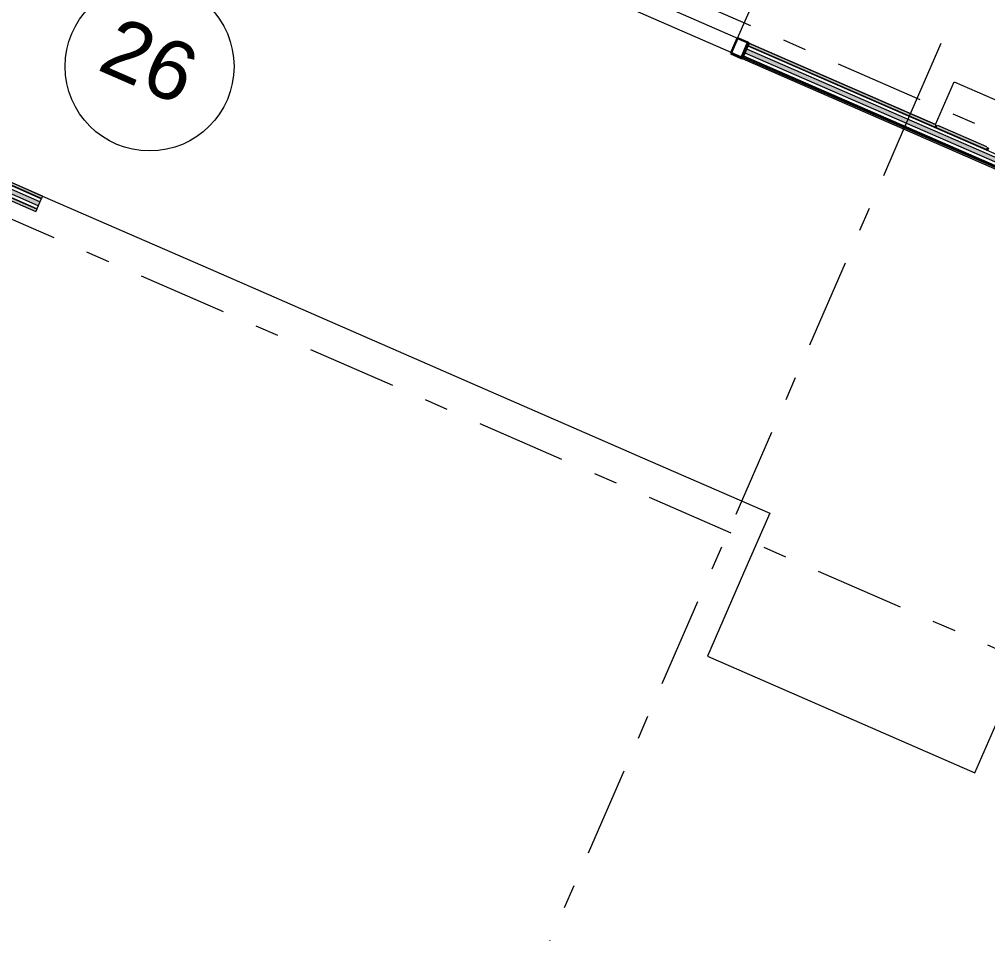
# Model space of a CAD drawing. Header units: millimetres. Extents: x -37281 to 954596, y -59787 to 956680.
# Drawn here: x 859910 to 865643, y -38967 to -33554 of the extents above; entities that cross this region are included whole.
import ezdxf
from ezdxf.enums import TextEntityAlignment as Align

# ---------------------------------------------------------------- set-up
doc = ezdxf.new("R2010")
doc.units = ezdxf.units.MM
doc.header["$MEASUREMENT"] = 0
doc.linetypes.add('Double Dashed', pattern=[1093.611073, 529.166651, -211.666656, 141.111112, -211.666656])
for name, color, linetype, lineweight, true_color in [('A-25-M_Wall_Int_Pen_No__107', 7, 'Continuous', 15, 0xa6a6a6), ('New_A-05-M_Gross_Int_Circulation_Pen_No__74', 7, 'Continuous', 20, 0x606060), ('New_A-15-MG_Structural_Grid_Phase_2_Pen_No__222', 7, 'Continuous', 13, 0x65af33), ('New_A-25-M_Wall_Int_Pen_No__107', 7, 'Continuous', 15, 0xa6a6a6), ('New_A-35-M_FFE-Zone_Pen_No__74', 7, 'Continuous', 20, 0x606060), ('New_ArchiCAD Doors_Pen_No__43', 7, 'Continuous', 30, 0x444444), ('New_ArchiCAD Doors_Pen_No__63', 7, 'Continuous', 20, 0x606060)]:
    doc.layers.add(name, color=color, linetype=linetype, lineweight=lineweight, true_color=true_color)
for name, color, linetype in [('New_A-05-M_Gross_Int_Circulation', 7, 'Continuous'), ('New_A-15-MG_Structural_Grid_Phase_2', 7, 'Continuous'), ('New_A-25-M_Wall_Int', 7, 'Continuous'), ('New_A-35-M_FFE-Zone', 7, 'Continuous'), ('New_ArchiCAD Door Markers', 7, 'Continuous'), ('New_ArchiCAD Doors', 7, 'Continuous')]:
    doc.layers.add(name, color=color, linetype=linetype)
for name, color, linetype, lineweight in [('New_A-25-M_Wall_Int_Pen_No__1', 7, 'Continuous', 13), ('New_ArchiCAD Door Markers_Pen_No__1', 7, 'Continuous', 13), ('New_ArchiCAD Door Markers_Pen_No__5', 7, 'Continuous', 25), ('New_ArchiCAD Doors_Pen_No__1', 7, 'Continuous', 13), ('New_ArchiCAD Zone Stamps_Pen_No__9', 7, 'Continuous', 13)]:
    doc.layers.add(name, color=color, linetype=linetype, lineweight=lineweight)
doc.styles.add('GENERATED_STYLE_1', font='')
doc.styles.add('GENERATED_STYLE_2', font='')
doc.styles.add('GENERATED_STYLE_3', font='')
doc.styles.add('GENERATED_STYLE_4', font='')
doc.styles.get('GENERATED_STYLE_1').set_extended_font_data('Swis721 BT', bold=True)
doc.styles.get('GENERATED_STYLE_2').set_extended_font_data('Arial', bold=True)
doc.styles.get('GENERATED_STYLE_3').set_extended_font_data('Arial')
doc.styles.get('GENERATED_STYLE_4').set_extended_font_data('Swis721 BT')

# ---------------------------------------------------------------- blocks, each defined once
blk = doc.blocks.new('Corridor 01- Second_INB 2350_68_2', base_point=(872831.4, -39020.1))
at = {"layer": 'New_A-05-M_Gross_Int_Circulation_Pen_No__74', "linetype": 'Continuous'}
for p, q in [((879407.8, -40414), (858085.4, -31116.4)), ((857122.4, -33324.9), (860046.7, -34600)), ((860046.7, -34600), (861041.2, -35033.7)), ((861041.2, -35033.7), (862590.6, -35709.3)), ((862590.6, -35709.3), (863486.4, -36099.9)), ((863486.4, -36099.9), (863598.9, -36149)), ((863598.9, -36149), (864352.9, -36477.8)), ((864352.9, -36477.8), (864197.8, -36833.5)), ((864197.8, -36833.5), (863983.6, -37324.7)), ((865567, -38015.2), (865936.4, -37168.2)), ((863983.6, -37324.7), (865567, -38015.2))]:
    blk.add_line(p, q, dxfattribs=at)
at = {"layer": 'New_ArchiCAD Zone Stamps_Pen_No__9'}
for tag, height, style, p in [('ROOM_NAME', 250, 'GENERATED_STYLE_2', (871780.1, -37365.2)), ('zoneNameLine2', 250, 'GENERATED_STYLE_2', (871591.7, -37797.4)), ('ROOM_NUMBER', 200, 'GENERATED_STYLE_3', (871403.3, -38218.1)), ('measuredAreaCode', 200, 'GENERATED_STYLE_3', (871246.2, -38578.2)), ('ROOM_HOLES_PRM', 200, 'GENERATED_STYLE_3', (871553.6, -38712.2)), ('DUMMY_649', 200, 'GENERATED_STYLE_3', (872043, -38925.6)), ('DUMMY_650', 133.3, 'GENERATED_STYLE_3', (872322.3, -39032.1))]:
    blk.add_attdef(tag, text='', height=height, rotation=336.44041, dxfattribs=dict(at, style=style)).set_placement(p, align=Align.TOP_LEFT)
blk = doc.blocks.new('Final Year Project Area_INB 2304_72_2', base_point=(865739.7, -28649))
at = {"layer": 'New_A-35-M_FFE-Zone_Pen_No__74', "linetype": 'Continuous'}
for p, q in [((862433.1, -32911.2), (865334.3, -34176.3)), ((865334.3, -34176.3), (865444.4, -33923.9)), ((865444.4, -33923.9), (865763.2, -34062.9))]:
    blk.add_line(p, q, dxfattribs=at)
at = {"layer": 'New_ArchiCAD Zone Stamps_Pen_No__9'}
for tag, height, style, p in [('zoneNameLine2', 250, 'GENERATED_STYLE_2', (864945.2, -31588.2)), ('ROOM_NAME', 250, 'GENERATED_STYLE_2', (864513, -31399.8)), ('DUMMY_650', 200, 'GENERATED_STYLE_3', (866084.8, -31125.5)), ('measuredAreaCode', 200, 'GENERATED_STYLE_3', (865737.4, -31922.2)), ('ROOM_NUMBER', 200, 'GENERATED_STYLE_3', (865377.3, -31765.2)), ('DUMMY_651', 133.3, 'GENERATED_STYLE_3', (866206.6, -30831)), ('DUMMY_649', 200, 'GENERATED_STYLE_3', (865871.4, -31614.8))]:
    blk.add_attdef(tag, text='', height=height, rotation=66.44041, dxfattribs=dict(at, style=style)).set_placement(p, align=Align.TOP_LEFT)
blk = doc.blocks.new('*X1015', base_point=(864302.5, 0))
at = {"layer": 'New_A-25-M_Wall_Int_Pen_No__107', "linetype": 'Continuous'}
blk.add_hatch(color=256, dxfattribs=at).paths.add_polyline_path([(857062.8, -33366.5), (857063.3, -33367.8), (857650.7, -33624), (857660.7, -33601.1), (857072.4, -33344.5)])
blk = doc.blocks.new('*X1016', base_point=(864302.5, 0))
at = {"layer": 'New_A-25-M_Wall_Int_Pen_No__107', "linetype": 'Continuous'}
blk.add_hatch(color=256, dxfattribs=at).paths.add_polyline_path([(859319.8, -34324.5), (859309.8, -34347.4), (860021.5, -34657.8), (860031.5, -34634.8)])
blk = doc.blocks.new('*X1017', base_point=(864302.5, 0))
at = {"layer": 'New_A-25-M_Wall_Int_Pen_No__107', "linetype": 'Continuous'}
blk.add_hatch(color=256, dxfattribs=at).paths.add_polyline_path([(857072.4, -33344.5), (857050.4, -33334.9), (857062.8, -33366.5)])
blk = doc.blocks.new('Double Door 19_3')
at = {"layer": 'New_ArchiCAD Doors_Pen_No__1', "linetype": 'Continuous'}
for p, q in [((-905, 0), (-905, -15)), ((905, 0), (905, -15)), ((-905, -15), (-905, -18)), ((-905, -18), (-905, -38)), ((-905, -38), (-905, -63)), ((905, -15), (905, -18)), ((905, -18), (905, -38)), ((905, -38), (905, -63)), ((-905, -63), (-905, -82)), ((-905, -82), (-905, -85)), ((-905, -85), (-905, -100)), ((905, -63), (905, -82)), ((905, -82), (905, -85)), ((905, -85), (905, -100))]:
    blk.add_line(p, q, dxfattribs=at)
at = {"layer": 'New_ArchiCAD Doors_Pen_No__43', "linetype": 'Continuous'}
for p, q in [((-898, 0), (-905, 0)), ((-905, 0), (-905, -100)), ((-832, 0), (-898, 0)), ((-898, 0), (-898, -100)), ((-832, -100), (-832, 0)), ((898, 0), (832, 0)), ((832, 0), (832, -100)), ((898, 0), (905, 0)), ((898, -100), (898, 0)), ((905, 0), (905, -100)), ((-898, -100), (-905, -100)), ((-898, -100), (-832, -100)), ((832, -100), (898, -100)), ((898, -100), (905, -100))]:
    blk.add_line(p, q, dxfattribs=at)
at = {"layer": 'New_ArchiCAD Doors_Pen_No__63', "linetype": 'Continuous'}
for p, q in [((-832, 0), (-70.8, 335.9)), ((832, 0), (70.8, 335.9)), ((-832, 0), (832, 0)), ((832, -100), (-832, -100))]:
    blk.add_line(p, q, dxfattribs=at)
for centre, start, end in [((-832, 0), 0, 23.81218), ((832, 0), 156.18782, 180)]:
    blk.add_arc(centre, 832, start, end, dxfattribs=at)
blk = doc.blocks.new('Door Stamp 17_14')
at = {"layer": 'New_ArchiCAD Door Markers_Pen_No__5', "linetype": 'Continuous'}
for p, q in [((488.6, -160), (-488.6, -160)), ((-488.6, -160), (-488.6, -371.8)), ((488.6, -371.8), (488.6, -160)), ((-488.6, -371.8), (488.6, -371.8)), ((-488.6, -371.8), (488.6, -371.8))]:
    blk.add_line(p, q, dxfattribs=at)
at = {"layer": 'New_ArchiCAD Door Markers_Pen_No__1', "style": 'GENERATED_STYLE_1'}
blk.add_attdef('AC_WIDO_ID', text='', height=150, dxfattribs=at).set_placement((-429.7, -327), align=Align.BOTTOM_LEFT)
blk = doc.blocks.new('Wall_313_2', base_point=(856990.8, -33376.6))
at = {"layer": 'A-25-M_Wall_Int_Pen_No__107', "linetype": 'Continuous'}
for points in [[(857030.8, -33284.9), (857038.5, -33304.7), (857044.5, -33290.9)], [(857074.7, -33396.8), (857082.5, -33416.6), (857088.5, -33402.8)]]:
    blk.add_hatch(color=256, dxfattribs=at).paths.add_polyline_path(points)
at = {"layer": 'A-25-M_Wall_Int_Pen_No__107', "linetype": 'Continuous', "lineweight": 0, "true_color": 0x535353}
for points in [[(857038.5, -33304.7), (857040.1, -33308.6), (857041.3, -33305.9)], [(857073.2, -33392.9), (857074.7, -33396.8), (857075.9, -33394.1)]]:
    blk.add_hatch(color=251, dxfattribs=at).paths.add_polyline_path(points)
at = {"layer": 'New_A-25-M_Wall_Int_Pen_No__107', "linetype": 'Continuous'}
for points in [[(857044.5, -33290.9), (857038.5, -33304.7), (857669.9, -33580), (857675.9, -33566.2)], [(857082.5, -33416.6), (857635.9, -33657.9), (857641.9, -33644.1), (857088.5, -33402.8)], [(859329, -34303.4), (860040.7, -34613.8), (860046.7, -34600), (859335, -34289.7)], [(859301, -34367.6), (859295, -34381.3), (860006.7, -34691.7), (860012.7, -34677.9)]]:
    blk.add_hatch(color=256, dxfattribs=at).paths.add_polyline_path(points)
at = {"layer": 'New_A-25-M_Wall_Int_Pen_No__107', "linetype": 'Continuous', "lineweight": 0, "true_color": 0x535353}
for points in [[(857040.1, -33308.6), (857668.7, -33582.7), (857669.9, -33580), (857041.3, -33305.9)], [(857074.7, -33396.8), (857641.9, -33644.1), (857643.1, -33641.4), (857075.9, -33394.1)], [(859327.8, -34306.2), (860039.5, -34616.5), (860040.7, -34613.8), (859329, -34303.4)], [(859301, -34367.6), (860012.7, -34677.9), (860013.9, -34675.2), (859302.2, -34364.8)]]:
    blk.add_hatch(color=251, dxfattribs=at).paths.add_polyline_path(points)
at = {"layer": 'New_A-25-M_Wall_Int_Pen_No__1', "linetype": 'Continuous'}
for p, q in [((857041.3, -33305.9), (857038.5, -33304.7)), ((857057.5, -33316.2), (857040.1, -33308.6)), ((857669.9, -33580), (857041.3, -33305.9)), ((857072.4, -33344.5), (857050.4, -33334.9)), ((857668.7, -33582.7), (857057.5, -33316.2)), ((857080.7, -33375.4), (857063.3, -33367.8)), ((857660.7, -33601.1), (857072.4, -33344.5)), ((857075.9, -33394.1), (857073.2, -33392.9)), ((857088.5, -33402.8), (857074.7, -33396.8)), ((857643.1, -33641.4), (857075.9, -33394.1)), ((857650.7, -33624), (857080.7, -33375.4)), ((857641.9, -33644.1), (857088.5, -33402.8)), ((857668.7, -33582.7), (857660.7, -33601.1)), ((857669.9, -33580), (857668.7, -33582.7)), ((857675.9, -33566.2), (857669.9, -33580)), ((857641.9, -33644.1), (857635.9, -33657.9)), ((857643.1, -33641.4), (857641.9, -33644.1)), ((857650.7, -33624), (857643.1, -33641.4)), ((857660.7, -33601.1), (857650.7, -33624)), ((859319.8, -34324.5), (859309.8, -34347.4)), ((859327.8, -34306.2), (859319.8, -34324.5)), ((860031.5, -34634.8), (859319.8, -34324.5)), ((859329, -34303.4), (859327.8, -34306.2)), ((860039.5, -34616.5), (859327.8, -34306.2)), ((859335, -34289.7), (859329, -34303.4)), ((860040.7, -34613.8), (859329, -34303.4)), ((859301, -34367.6), (859295, -34381.3)), ((859302.2, -34364.8), (859301, -34367.6)), ((860012.7, -34677.9), (859301, -34367.6)), ((859309.8, -34347.4), (859302.2, -34364.8)), ((860013.9, -34675.2), (859302.2, -34364.8)), ((860021.5, -34657.8), (859309.8, -34347.4))]:
    blk.add_line(p, q, dxfattribs=at)
at = {"layer": 'New_A-25-M_Wall_Int_Pen_No__1', "linetype": 'Continuous', "flags": 128}
for points in [[(857030.8, -33284.9), (857044.5, -33290.9)], [(857675.9, -33566.2), (857044.5, -33290.9)], [(857082.5, -33416.6), (857635.9, -33657.9)], [(860046.7, -34600), (859335, -34289.7)], [(859295, -34381.3), (860006.7, -34691.7)], [(860039.5, -34616.5), (860031.5, -34634.8)], [(860040.7, -34613.8), (860039.5, -34616.5)], [(860046.7, -34600), (860040.7, -34613.8)], [(860012.7, -34677.9), (860006.7, -34691.7)], [(860013.9, -34675.2), (860012.7, -34677.9)], [(860021.5, -34657.8), (860013.9, -34675.2)], [(860031.5, -34634.8), (860021.5, -34657.8)]]:
    blk.add_lwpolyline(points, dxfattribs=at)
at = {"layer": 'New_A-25-M_Wall_Int', "color": 250, "lineweight": 50, "true_color": 0x2a2a2a}
for name in ['*X1017', '*X1015', '*X1016']:
    blk.add_blockref(name, (864302.5, 0), dxfattribs=at)
at = {"layer": 'New_ArchiCAD Door Markers'}
ref = blk.add_blockref('Door Stamp 17_14', (858505.4, -33927.9), dxfattribs=dict(at, rotation=336.4404115839981))
ref.add_attrib('AC_WIDO_ID', 'ID02.041', dxfattribs={"layer": 'New_ArchiCAD Door Markers_Pen_No__1', "color": 7, "height": 150, "rotation": 336.44041, "style": 'GENERATED_STYLE_1'}).set_placement((857962.9, -34052.1), align=Align.BOTTOM_LEFT)
at = {"layer": 'New_ArchiCAD Doors', "color": 251, "linetype": 'Continuous', "lineweight": 20, "true_color": 0x606060, "xscale": -1, "zscale": 1000, "rotation": 336.4404115839981}
blk.add_blockref('Double Door 19_3', (858505.4, -33927.9), dxfattribs=at)
blk = doc.blocks.new('*X1035', base_point=(864302.5, 0))
at = {"layer": 'New_A-25-M_Wall_Int_Pen_No__107', "linetype": 'Continuous'}
blk.add_hatch(color=256, dxfattribs=at).paths.add_polyline_path([(864214.9, -33728.5), (864204.9, -33751.5), (868288.7, -35532.2), (868298.7, -35509.3)])
blk = doc.blocks.new('Double Door Asymmetric 19_11')
at = {"layer": 'New_ArchiCAD Doors_Pen_No__1', "linetype": 'Continuous'}
for p, q in [((-755, 0), (-755, -15)), ((755, 0), (755, -15)), ((-755, -15), (-755, -18)), ((-755, -18), (-755, -37)), ((-755, -37), (-755, -62)), ((755, -15), (755, -18)), ((755, -18), (755, -37)), ((755, -37), (755, -62)), ((-755, -62), (-755, -82)), ((-755, -82), (-755, -85)), ((-755, -85), (-755, -100)), ((755, -62), (755, -82)), ((755, -82), (755, -85)), ((755, -85), (755, -100))]:
    blk.add_line(p, q, dxfattribs=at)
at = {"layer": 'New_ArchiCAD Doors_Pen_No__43', "linetype": 'Continuous'}
for p, q in [((-748, 0), (-755, 0)), ((-755, 0), (-755, -100)), ((-682, 0), (-748, 0)), ((-748, 0), (-748, -100)), ((-682, -100), (-682, 0)), ((748, 0), (682, 0)), ((682, 0), (682, -100)), ((748, 0), (755, 0)), ((748, -100), (748, 0)), ((755, 0), (755, -100)), ((-748, -100), (-755, -100)), ((-748, -100), (-682, -100)), ((682, -100), (748, -100)), ((748, -100), (755, -100))]:
    blk.add_line(p, q, dxfattribs=at)
at = {"layer": 'New_ArchiCAD Doors_Pen_No__63', "linetype": 'Continuous'}
for p, q in [((682, 0), (682, 924)), ((-682, 0), (-682, 440))]:
    blk.add_line(p, q, dxfattribs=at)
for centre, radius, start, end in [((682, 0), 924, 90, 180), ((-682, 0), 440, 0, 90)]:
    blk.add_arc(centre, radius, start, end, dxfattribs=at)
blk = doc.blocks.new('Wall_320_2', base_point=(858030.8, -30991.6))
at = {"layer": 'A-25-M_Wall_Int_Pen_No__107', "linetype": 'Continuous'}
for points in [[(865348.1, -34182.3), (865334.3, -34176.3), (865328.4, -34190.1), (865342.1, -34196.1)], [(865653.1, -34315.3), (865639.4, -34309.3), (865633.4, -34323.1), (865647.1, -34329.1)]]:
    blk.add_hatch(color=256, dxfattribs=at).paths.add_polyline_path(points)
at = {"layer": 'New_A-25-M_Wall_Int_Pen_No__107', "linetype": 'Continuous', "lineweight": 0, "true_color": 0x535353}
for points in [[(864223.7, -33708.4), (864222.5, -33711.1), (868306.3, -35491.9), (868307.5, -35489.1)], [(864196.9, -33769.8), (864195.7, -33772.5), (868279.5, -35553.3), (868280.7, -35550.5)]]:
    blk.add_hatch(color=251, dxfattribs=at).paths.add_polyline_path(points)
at = {"layer": 'New_A-25-M_Wall_Int_Pen_No__107', "linetype": 'Continuous'}
for points in [[(864229.7, -33694.6), (864223.7, -33708.4), (865328.4, -34190.1), (865334.3, -34176.3)], [(864195.7, -33772.5), (864189.7, -33786.3), (868273.5, -35567), (868279.5, -35553.3)], [(865639.4, -34309.3), (865348.1, -34182.3), (865342.1, -34196.1), (865633.4, -34323.1)]]:
    blk.add_hatch(color=256, dxfattribs=at).paths.add_polyline_path(points)
at = {"layer": 'New_A-25-M_Wall_Int_Pen_No__1', "linetype": 'Continuous'}
for p, q in [((864222.5, -33711.1), (864214.9, -33728.5)), ((864223.7, -33708.4), (864222.5, -33711.1)), ((864222.5, -33711.1), (868306.3, -35491.9)), ((864229.7, -33694.6), (864223.7, -33708.4)), ((864223.7, -33708.4), (865328.4, -34190.1)), ((864196.9, -33769.8), (864195.7, -33772.5)), ((864204.9, -33751.5), (864196.9, -33769.8)), ((864196.9, -33769.8), (868280.7, -35550.5)), ((864214.9, -33728.5), (864204.9, -33751.5)), ((864204.9, -33751.5), (868288.7, -35532.2)), ((864214.9, -33728.5), (868298.7, -35509.3)), ((864195.7, -33772.5), (864189.7, -33786.3)), ((864195.7, -33772.5), (868279.5, -35553.3)), ((865328.4, -34190.1), (865342.1, -34196.1)), ((865342.1, -34196.1), (865633.4, -34323.1)), ((865633.4, -34323.1), (865647.1, -34329.1))]:
    blk.add_line(p, q, dxfattribs=at)
at = {"layer": 'New_A-25-M_Wall_Int_Pen_No__1', "linetype": 'Continuous', "flags": 128}
for points in [[(865334.3, -34176.3), (864229.7, -33694.6)], [(864189.7, -33786.3), (868273.5, -35567)], [(865639.4, -34309.3), (865348.1, -34182.3)]]:
    blk.add_lwpolyline(points, dxfattribs=at)
at = {"layer": 'New_A-25-M_Wall_Int', "color": 250, "lineweight": 50, "true_color": 0x2a2a2a}
blk.add_blockref('*X1035', (864302.5, 0), dxfattribs=at)
at = {"layer": 'New_ArchiCAD Doors', "color": 251, "linetype": 'Continuous', "lineweight": 20, "true_color": 0x606060, "xscale": -1, "zscale": 1000, "rotation": 336.4404115839982}
blk.add_blockref('Double Door Asymmetric 19_11', (863537.6, -33392.9), dxfattribs=at)
blk = doc.blocks.new('Standard grid marker_10')
at = {"layer": 'New_A-15-MG_Structural_Grid_Phase_2_Pen_No__222', "linetype": 'Double Dashed'}
blk.add_line((705.1, 0), (53258.1, 0), dxfattribs=at)
at = {"layer": 'New_A-15-MG_Structural_Grid_Phase_2_Pen_No__222', "style": 'GENERATED_STYLE_4'}
for tag, p in [('AC_MarkerText_1_0', (-500, 38.7)), ('AC_MarkerText_1_1', (54463.2, 38.7))]:
    blk.add_attdef(tag, text='', height=350, rotation=180, dxfattribs=at).set_placement(p, align=Align.MIDDLE_CENTER)
blk = doc.blocks.new('Standard grid marker_11')
at = {"layer": 'New_A-15-MG_Structural_Grid_Phase_2_Pen_No__222', "linetype": 'Double Dashed'}
blk.add_line((705.1, 0), (54601, 0), dxfattribs=at)
at = {"layer": 'New_A-15-MG_Structural_Grid_Phase_2_Pen_No__222', "style": 'GENERATED_STYLE_4'}
for tag, p in [('AC_MarkerText_1_0', (-500, 43.4)), ('AC_MarkerText_1_1', (55806.1, 43.4))]:
    blk.add_attdef(tag, text='', height=350, rotation=180, dxfattribs=at).set_placement(p, align=Align.MIDDLE_CENTER)
blk = doc.blocks.new('Standard grid marker_19')
at = {"layer": 'New_A-15-MG_Structural_Grid_Phase_2_Pen_No__222', "linetype": 'Continuous'}
blk.add_circle((38099.1, -625), 500, dxfattribs=at)
at = {"layer": 'New_A-15-MG_Structural_Grid_Phase_2_Pen_No__222', "style": 'GENERATED_STYLE_4'}
for tag, p in [('AC_MarkerText_1_0', (-500, -588.3)), ('AC_MarkerText_1_1', (38099.1, -588.3))]:
    blk.add_attdef(tag, text='', height=350, rotation=90, dxfattribs=at).set_placement(p, align=Align.MIDDLE_CENTER)
blk = doc.blocks.new('Standard grid marker_23')
at = {"layer": 'New_A-15-MG_Structural_Grid_Phase_2_Pen_No__222', "linetype": 'Double Dashed'}
for p, q in [((1051.5, 0), (21061.3, 0)), ((21061.3, 0), (22112.8, 0))]:
    blk.add_line(p, q, dxfattribs=at)
blk.add_point((21061.3, 0), dxfattribs=at)
blk.add_point((21061.3, 0), dxfattribs=at)
at = {"layer": 'New_A-15-MG_Structural_Grid_Phase_2_Pen_No__222', "style": 'GENERATED_STYLE_4'}
for tag, p in [('AC_MarkerText_1_0', (-500, 41.2)), ('AC_MarkerText_1_1', (22612.8, 41.2))]:
    blk.add_attdef(tag, text='', height=350, rotation=270, dxfattribs=at).set_placement(p, align=Align.MIDDLE_CENTER)

msp = doc.modelspace()

# ---------------------------------------------------------------- block references
at = {"layer": 'New_A-05-M_Gross_Int_Circulation', "linetype": 'Continuous'}
msp.add_blockref('Corridor 01- Second_INB 2350_68_2', (872831.4, -39020.1), dxfattribs=at)
at = {"layer": 'New_A-15-MG_Structural_Grid_Phase_2', "color": 8, "linetype": 'Continuous', "lineweight": 15}
ref = msp.add_blockref('Standard grid marker_19', (876482, 840.1), dxfattribs=dict(at, zscale=1000, rotation=246.440411583993))
ref.add_attrib('AC_MarkerText_1_1', '26', dxfattribs={"layer": 'New_A-15-MG_Structural_Grid_Phase_2_Pen_No__222', "color": 85, "true_color": 0x65af33, "height": 350, "rotation": 336.44041, "style": 'GENERATED_STYLE_4'}).set_placement((860680.8, -33796.8), align=Align.MIDDLE_CENTER)
at = {"layer": 'New_A-15-MG_Structural_Grid_Phase_2', "color": 8, "linetype": 'Continuous', "lineweight": 15, "zscale": 1000}
for name, p, rotation in [('Standard grid marker_10', (886942.1, -43491.3), 156.4404115839929), ('Standard grid marker_11', (885822.9, -46057.9), 156.4404115839929), ('Standard grid marker_23', (856739.2, -53486.5), 66.44041158399143)]:
    msp.add_blockref(name, p, dxfattribs=dict(at, rotation=rotation))
at = {"layer": 'New_A-25-M_Wall_Int', "color": 250, "lineweight": 50, "true_color": 0x2a2a2a}
for name, p in [('Wall_320_2', (858030.8, -30991.6)), ('Wall_313_2', (856990.8, -33376.6))]:
    msp.add_blockref(name, p, dxfattribs=at)
at = {"layer": 'New_A-35-M_FFE-Zone', "linetype": 'Continuous'}
msp.add_blockref('Final Year Project Area_INB 2304_72_2', (865739.7, -28649), dxfattribs=at)

doc.saveas('drawing.dxf')
